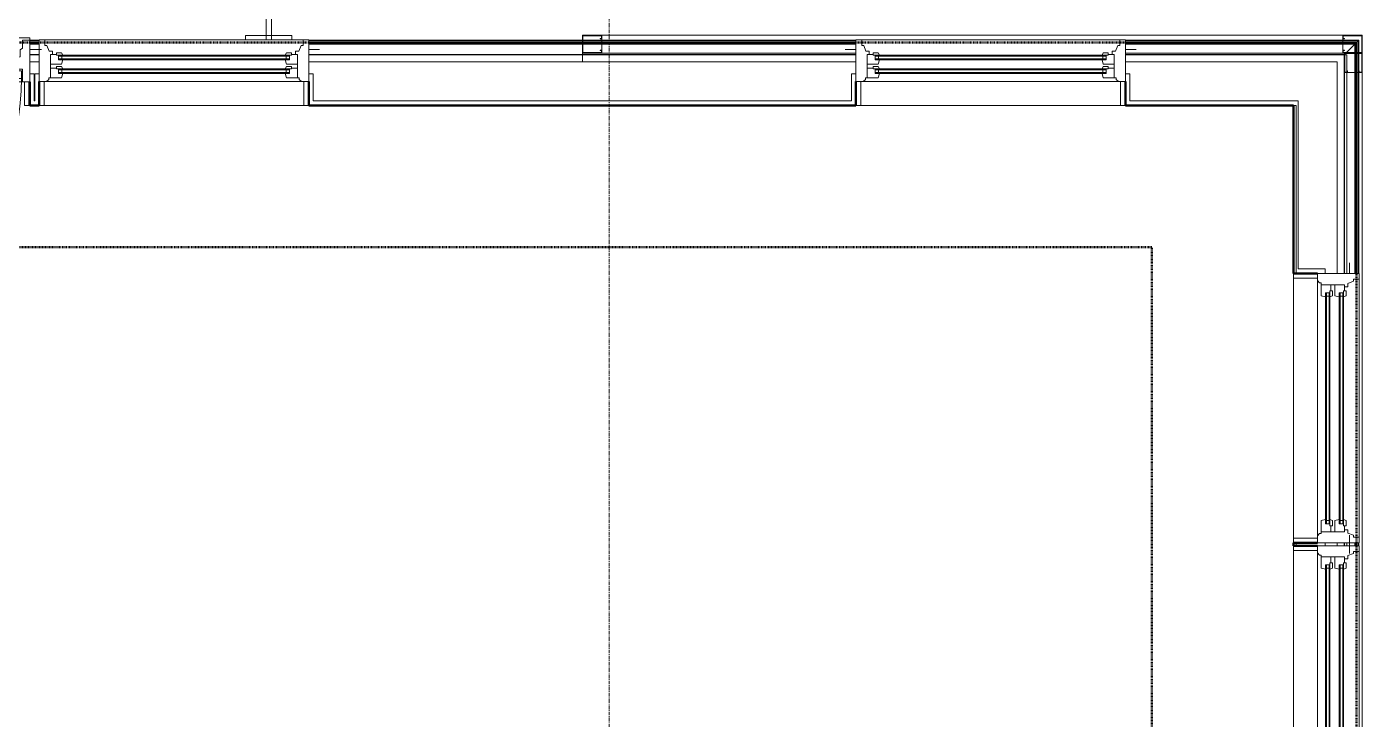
# Model space of a CAD drawing. Header units: inches. Extents: x -4235 to -464, y 9767 to 12359.
# Drawn here: x -2255.5 to -2067.1, y 12023.1 to 12120.8 of the extents above; entities that cross this region are included whole.
import ezdxf

# ---------------------------------------------------------------- set-up
doc = ezdxf.new("R2010")
doc.units = ezdxf.units.IN
doc.header["$MEASUREMENT"] = 0
doc.linetypes.add('Dash 1_16_', pattern=[0.125, 0.0625, -0.0625])
doc.linetypes.add('Grid Line 1_2_', pattern=[0.875, 0.5, -0.125, 0.125, -0.125])
for name, color, linetype, lineweight in [('A-DOOR-5', 31, 'Continuous', 9), ('A-DOOR-6', 31, 'Continuous', 20), ('A-DOOR-FRAM', 31, 'Continuous', 9), ('A-DOOR-FRAM-4', 31, 'Continuous', 20), ('A-DOOR-GLAZ', 31, 'Continuous', 9), ('A-GLAZ-1', 151, 'Continuous', 9), ('A-GLAZ-2', 151, 'Continuous', 20), ('A-GLAZ-CWMG', 51, 'Continuous', 9), ('A-WALL', 113, 'Continuous', 13), ('A-WALL-5', 113, 'Continuous', 9), ('A-WALL-6', 113, 'Continuous', 50), ('A-WALL-PATT-1', 9, 'Continuous', 9), ('C-PROP-LINE-1', 91, 'Dash 1_16_', 50), ('S-GRID-1', 1, 'Grid Line 1_2_', 9)]:
    doc.layers.add(name, color=color, linetype=linetype, lineweight=lineweight)

# ---------------------------------------------------------------- blocks, each defined once
blk = doc.blocks.new('Basic Wall _ EXT - FIBER CEMENT - LARGE - ___-2505162-BACKGROUND - RCP - 2ND FLOOR')
at = {"layer": 'A-WALL-5'}
for p, q in [((-2253.74, 12118.91), (-2255.06, 12118.91)), ((-2253.74, 12118.91), (-2255.06, 12118.91)), ((-2255.06, 12118.88), (-2253.74, 12118.88)), ((-2253.74, 12118.88), (-2255.06, 12118.88)), ((-2138.54, 12118.91), (-2215.71, 12118.91)), ((-2138.54, 12118.91), (-2215.71, 12118.91)), ((-2215.71, 12118.88), (-2138.54, 12118.88)), ((-2138.54, 12118.88), (-2215.71, 12118.88)), ((-2067.6, 12118.91), (-2100.51, 12118.91)), ((-2067.6, 12118.91), (-2100.51, 12118.91)), ((-2100.51, 12118.88), (-2067.63, 12118.88)), ((-2067.63, 12118.88), (-2100.51, 12118.88)), ((-2069.67, 12116.84), (-2067.92, 12118.59)), ((-2067.92, 12118.59), (-2069.64, 12116.87)), ((-2067.92, 12118.59), (-2067.63, 12118.88)), ((-2067.63, 12118.88), (-2067.92, 12118.59)), ((-2255.06, 12116.84), (-2253.74, 12116.84)), ((-2253.74, 12116.84), (-2255.06, 12116.84)), ((-2253.74, 12116.87), (-2255.03, 12116.87)), ((-2253.74, 12116.87), (-2255.03, 12116.87)), ((-2138.54, 12116.87), (-2215.71, 12116.87)), ((-2138.54, 12116.87), (-2215.71, 12116.87)), ((-2215.71, 12116.84), (-2138.54, 12116.84)), ((-2177.12, 12116.84), (-2215.71, 12116.84)), ((-2138.54, 12116.84), (-2177.12, 12116.84)), ((-2069.64, 12116.87), (-2100.51, 12116.87)), ((-2069.64, 12116.87), (-2100.51, 12116.87)), ((-2100.51, 12116.84), (-2069.67, 12116.84)), ((-2069.67, 12116.84), (-2100.51, 12116.84))]:
    blk.add_line(p, q, dxfattribs=at)
blk = doc.blocks.new('Basic Wall _ EXT - FIBER CEMENT - LARGE - ___-2505163-BACKGROUND - RCP - 2ND FLOOR')
at = {"layer": 'A-WALL-5'}
for p, q in [((-2067.92, 12118.59), (-2069.67, 12116.84)), ((-2069.64, 12116.87), (-2067.92, 12118.59)), ((-2067.92, 12118.59), (-2067.63, 12118.88)), ((-2067.63, 12118.88), (-2067.92, 12118.59)), ((-2067.63, 12118.88), (-2067.63, 12086)), ((-2067.63, 12086), (-2067.63, 12118.88)), ((-2067.6, 12086), (-2067.6, 12118.91)), ((-2067.6, 12086), (-2067.6, 12118.91)), ((-2069.67, 12116.84), (-2069.67, 12086)), ((-2069.67, 12086), (-2069.67, 12116.84)), ((-2069.64, 12086), (-2069.64, 12116.84)), ((-2069.64, 12086), (-2069.64, 12116.84)), ((-2069.67, 12047.98), (-2069.67, 12047.6)), ((-2069.67, 12047.6), (-2069.67, 12047.98)), ((-2069.64, 12047.61), (-2069.64, 12047.98)), ((-2069.64, 12047.61), (-2069.64, 12047.98)), ((-2067.63, 12047.98), (-2067.63, 12047.6)), ((-2067.63, 12047.6), (-2067.63, 12047.98)), ((-2067.6, 12047.6), (-2067.6, 12047.98)), ((-2067.6, 12047.6), (-2067.6, 12047.98))]:
    blk.add_line(p, q, dxfattribs=at)
blk = doc.blocks.new('Door-Inswing-Andersen-400_Series-Single - 3_ 0-1_8_ x custom height - 2ND FLOOR-2895725-BACKGROUND - RCP - 2ND FLOOR')
at = {"layer": 'A-DOOR-5'}
blk.add_line((16.87, 0.66), (16.87, 34.41), dxfattribs=at)
blk.add_arc((16.87, 0.66), 33.75, 90, 180, dxfattribs=at)
at = {"layer": 'A-DOOR-6'}
for p, q in [((-16.87, -0.41), (-16.87, 0.66)), ((-16.87, 0.66), (-12.44, 0.66)), ((-13.19, 0.66), (-13.19, -0.66)), ((-13.19, 0.66), (-13.19, 0.59)), ((-13.19, 0.59), (-12.67, 0.59)), ((-12.44, 0.09), (-13.19, 0.09)), ((-12.67, 0.59), (-12.47, 0.34)), ((-12.47, 0.34), (-12.44, 0.16)), ((12.44, 0.66), (-12.44, 0.66)), ((-12.44, 0.16), (-12.44, 0.09)), ((16.87, 0.66), (12.44, 0.66)), ((12.47, 0.34), (12.44, 0.16)), ((12.44, 0.16), (12.44, 0.09)), ((12.44, 0.09), (13.19, 0.09)), ((12.67, 0.59), (12.47, 0.34)), ((13.19, 0.59), (12.67, 0.59)), ((13.19, 0.66), (13.19, -0.66)), ((13.19, 0.66), (13.19, 0.59)), ((16.87, -0.41), (16.87, 0.66)), ((-16.26, -0.42), (-16.87, -0.41)), ((-16.26, -1.06), (-16.26, -0.42)), ((-16.26, -1.06), (-12.44, -1.06)), ((-13.19, -0.66), (-12.44, -0.66)), ((-12.44, -0.75), (-12.47, -1.06)), ((-12.44, -0.66), (-12.44, -0.75)), ((12.44, -1.06), (-12.44, -1.06)), ((12.44, -0.66), (12.44, -0.75)), ((13.19, -0.66), (12.44, -0.66)), ((12.44, -0.75), (12.47, -1.06)), ((16.26, -1.06), (12.44, -1.06)), ((16.26, -0.42), (16.87, -0.41)), ((16.26, -1.06), (16.26, -0.42))]:
    blk.add_line(p, q, dxfattribs=at)
at = {"layer": 'A-DOOR-FRAM'}
for p, q in [((-17.94, 4.44), (-17.31, 4.44)), ((-17.94, 1.12), (-17.94, 4.44)), ((-17.31, 4.44), (-17.31, 1.12)), ((17.31, 4.44), (17.94, 4.44)), ((17.31, 1.12), (17.31, 4.44)), ((17.94, 4.44), (17.94, 1.12)), ((-17.31, 1.12), (-17.94, 1.12)), ((17.94, 1.12), (17.31, 1.12))]:
    blk.add_line(p, q, dxfattribs=at)
at = {"layer": 'A-DOOR-FRAM-4'}
for p, q in [((-18.06, -4.75), (-18.06, 1.12)), ((-18.06, 1.12), (-17.03, 1.12)), ((-17.69, 1.12), (-18.06, 1.12)), ((-18.06, 1.12), (18.06, 1.12)), ((-18.06, -5.09), (-18.06, 1.12)), ((-17.03, 1.12), (-17.03, -0.66)), ((17.03, 1.12), (17.03, -0.66)), ((18.06, 1.12), (17.03, 1.12)), ((18.06, -4.75), (18.06, 1.12)), ((18.06, 1.12), (18.06, -5.09)), ((-17.03, -0.66), (-16.45, -0.66)), ((-16.45, -0.66), (-16.45, -1.09)), ((-16.45, -1.09), (-16, -1.09)), ((-16, -1.09), (-16, -2.23)), ((16.45, -1.09), (16, -1.09)), ((16, -1.09), (16, -2.23)), ((16.45, -0.66), (16.45, -1.09)), ((17.03, -0.66), (16.45, -0.66)), ((-19.69, -3.44), (-18.06, -3.44)), ((-16.69, -3.39), (-17.03, -3.63)), ((-17.03, -3.63), (-17.03, -4.75)), ((-16, -2.23), (-16.69, -2.39)), ((-16.69, -2.39), (-16.69, -3.39)), ((16, -2.23), (16.69, -2.39)), ((16.69, -2.39), (16.69, -3.39)), ((16.69, -3.39), (17.03, -3.63)), ((17.03, -3.63), (17.03, -4.75)), ((19.69, -3.44), (18.06, -3.44)), ((-18.06, -4.75), (-17.03, -4.75)), ((18.06, -5.09), (-18.06, -5.09)), ((18.06, -4.75), (17.03, -4.75))]:
    blk.add_line(p, q, dxfattribs=at)
at = {"layer": 'A-DOOR-GLAZ'}
for p, q in [((12.44, 0.09), (-12.44, 0.09)), ((-13.19, -0.06), (-12.44, -0.06)), ((-12.44, -0.5), (-13.19, -0.5)), ((-12.98, -0.5), (-12.98, -0.06)), ((12.44, -0.06), (-12.44, -0.06)), ((12.44, -0.5), (-12.44, -0.5)), ((12.44, -0.66), (-12.44, -0.66)), ((13.19, -0.06), (12.44, -0.06)), ((12.44, -0.5), (13.19, -0.5)), ((12.98, -0.5), (12.98, -0.06))]:
    blk.add_line(p, q, dxfattribs=at)
blk = doc.blocks.new('Rectangular Mullion - Profile_Polycarbonate_Lower-1873244-BACKGROUND - RCP - 2ND FLOOR')
at = {"layer": 'A-GLAZ-CWMG'}
for p, q in [((-2069.31, 12114.34), (-2069.61, 12114.34)), ((-2069.61, 12114.34), (-2069.61, 12086)), ((-2067.92, 12114.34), (-2069.3, 12114.34)), ((-2067.63, 12114.34), (-2067.92, 12114.34)), ((-2067.11, 12114.34), (-2067.6, 12114.34)), ((-2067.11, 12012.14), (-2067.11, 12114.34)), ((-2069.61, 12047.98), (-2069.61, 12047.62)), ((-2067.55, 12012.14), (-2067.11, 12012.14))]:
    blk.add_line(p, q, dxfattribs=at)
blk = doc.blocks.new('Rectangular Mullion - Profile_Polycarbonate_Upper and left-2704980-BACKGROUND - RCP - 2ND FLOOR')
at = {"layer": 'A-GLAZ-CWMG'}
for p, q in [((0, 1.29), (-2.75, 1.29)), ((-2.75, 1.29), (-2.75, 0.8)), ((-2.75, 0.79), (-2.5, 0.79)), ((-2.69, 0.85), (-2.69, 1.22)), ((-2.69, 1.22), (-0.06, 1.22)), ((-2.5, 0.85), (-2.69, 0.85)), ((-2.5, 0.8), (-2.5, 0.85)), ((-0.06, 1.22), (-0.06, 0.8)), ((-0.06, 0.77), (-0.06, 0.47)), ((-0.06, 0.47), (-0.06, 0.26)), ((-0.06, 0.22), (-0.06, -1.15)), ((0, 0.8), (0, 1.29)), ((0, 0.47), (0, 0.77)), ((0, 0.27), (0, 0.47)), ((0, -1.21), (0, 0.22)), ((-2.5, -0.79), (-2.75, -0.79)), ((-2.75, -0.79), (-2.75, -0.9)), ((-2.75, -0.91), (-2.75, -1.21)), ((-2.75, -1.21), (-1.51, -1.21)), ((-2.69, -0.9), (-2.69, -0.85)), ((-2.69, -0.85), (-2.5, -0.85)), ((-2.69, -1.15), (-2.69, -0.92)), ((-0.25, -1.15), (-2.69, -1.15)), ((-2.5, -0.85), (-2.5, -0.79)), ((-1.49, -1.21), (-0.25, -1.21)), ((-0.06, -1.15), (-0.25, -1.15)), ((-0.25, -1.21), (0, -1.21))]:
    blk.add_line(p, q, dxfattribs=at)
blk = doc.blocks.new('Rectangular Mullion - Profile_Polycarbonate_Lower-1873239-BACKGROUND - RCP - 2ND FLOOR')
at = {"layer": 'A-GLAZ-CWMG'}
for p, q in [((-2174.37, 12119.59), (-2174.37, 12118.91)), ((-2174.37, 12119.59), (-2069.86, 12119.59)), ((-2069.86, 12118.91), (-2069.86, 12119.59)), ((-2174.37, 12118.88), (-2174.37, 12118.59)), ((-2174.37, 12118.59), (-2174.37, 12117.09)), ((-2138.54, 12117.09), (-2174.37, 12117.09)), ((-2069.86, 12117.09), (-2100.51, 12117.09)), ((-2069.86, 12118.59), (-2069.86, 12118.88)), ((-2069.86, 12118.35), (-2069.86, 12118.59)), ((-2069.86, 12117.09), (-2069.86, 12118.34))]:
    blk.add_line(p, q, dxfattribs=at)
blk = doc.blocks.new('Rectangular Mullion - Profile_Polycarbonate_Upper and left-2704914-BACKGROUND - RCP - 2ND FLOOR')
at = {"layer": 'A-GLAZ-CWMG'}
for p, q in [((-1.06, 1.21), (-2.75, 1.21)), ((-2.75, 1.21), (-2.75, 0.79)), ((-2.75, 0.79), (-2.5, 0.79)), ((-2.69, 0.85), (-2.69, 1.15)), ((-2.69, 1.15), (-0.81, 1.15)), ((-2.5, 0.85), (-2.69, 0.85)), ((-2.5, 0.79), (-2.5, 0.85)), ((-0.81, 1.21), (-1.02, 1.21)), ((-0.52, 1.21), (-0.81, 1.21)), ((-0.81, 1.15), (-0.52, 1.15)), ((0, 1.21), (-0.49, 1.21)), ((-0.49, 1.15), (-0.06, 1.15)), ((-0.06, 1.15), (-0.06, -1.22)), ((0, -1.29), (0, 1.21)), ((-2.5, -0.79), (-2.75, -0.79)), ((-2.75, -0.79), (-2.75, -1.29)), ((-2.75, -1.29), (0, -1.29)), ((-2.69, -1.22), (-2.69, -0.85)), ((-2.69, -0.85), (-2.5, -0.85)), ((-0.06, -1.22), (-2.69, -1.22)), ((-2.5, -0.85), (-2.5, -0.79))]:
    blk.add_line(p, q, dxfattribs=at)
blk = doc.blocks.new('Rectangular Mullion - Profile_Polycarbonate_right-2704915-BACKGROUND - RCP - 2ND FLOOR')
at = {"layer": 'A-GLAZ-CWMG'}
for p, q in [((-2.75, 0.79), (-2.75, 1.21)), ((-2.75, 1.21), (0, 1.21)), ((-2.5, 0.79), (-2.75, 0.79)), ((-0.06, 1.15), (-2.69, 1.15)), ((-2.69, 1.15), (-2.69, 0.85)), ((-2.69, 0.85), (-2.5, 0.85)), ((-2.5, 0.85), (-2.5, 0.79)), ((-0.06, -0.29), (-0.06, 1.15)), ((0, 1.21), (0, -0.29)), ((-2.75, -1.29), (-2.75, -0.79)), ((-2.75, -0.79), (-2.5, -0.79)), ((0, -1.29), (-2.75, -1.29)), ((-2.5, -0.85), (-2.69, -0.85)), ((-2.69, -0.85), (-2.69, -1.22)), ((-2.69, -1.22), (-0.06, -1.22)), ((-2.5, -0.79), (-2.5, -0.85)), ((-0.06, -0.58), (-0.06, -0.29)), ((-0.06, -1.22), (-0.06, -0.61)), ((0, -0.29), (0, -0.58)), ((0, -0.61), (0, -1.29))]:
    blk.add_line(p, q, dxfattribs=at)
blk = doc.blocks.new('Window-Double_Hung-Andersen-400_Series-Tilt_Wash - DOUBLE HUNG - REVERSE COTTAGE - 2ND FLOOR-2888385-BACKGROUND - RCP - 2ND FLOOR')
at = {"layer": 'A-GLAZ-1'}
for p, q in [((-16.29, 2.5), (-15.7, 2.5)), ((-16.29, 2.12), (-15.7, 2.12)), ((-15.82, 2.5), (-15.82, 2.12)), ((-15.7, 2.62), (15.7, 2.62)), ((-15.7, 2.5), (15.7, 2.5)), ((-15.7, 2.12), (15.7, 2.12)), ((-15.7, 2), (15.7, 2)), ((16.29, 2.5), (15.7, 2.5)), ((16.29, 2.12), (15.7, 2.12)), ((15.82, 2.5), (15.82, 2.12)), ((-16.29, 0.56), (-15.7, 0.56)), ((-16.29, 0.19), (-15.7, 0.19)), ((-15.82, 0.56), (-15.82, 0.19)), ((-15.7, 0.69), (15.7, 0.69)), ((-15.7, 0.56), (15.7, 0.56)), ((-15.7, 0.19), (15.7, 0.19)), ((-15.7, 0.06), (15.7, 0.06)), ((16.29, 0.56), (15.7, 0.56)), ((16.29, 0.19), (15.7, 0.19)), ((15.82, 0.56), (15.82, 0.19)), ((18.95, -1.06), (-18.95, -1.06)), ((-18.95, -1.06), (-18.95, -4.44)), ((-18.32, -1.06), (-18.32, -4.44)), ((18.32, -1.06), (18.32, -4.44)), ((18.95, -4.44), (18.95, -1.06)), ((-19.01, -2.44), (-19.01, -3.94)), ((-19.01, -2.44), (-18.95, -2.44)), ((18.95, -2.44), (19.01, -2.44)), ((19.01, -3.94), (19.01, -2.44)), ((-19.01, -3.94), (-18.95, -3.94)), ((-18.95, -4.44), (18.95, -4.44)), ((18.95, -3.94), (19.01, -3.94))]:
    blk.add_line(p, q, dxfattribs=at)
at = {"layer": 'A-GLAZ-2'}
for p, q in [((19.01, 4.81), (-19.01, 4.81)), ((-19.01, 4.81), (-19.01, -1.06)), ((-18.2, 4.81), (-18.2, 4)), ((-18.2, 4), (-17.92, 4)), ((-17.92, 4), (-17.61, 3.19)), ((17.92, 4), (17.61, 3.19)), ((18.2, 4), (17.92, 4)), ((18.2, 4.81), (18.2, 4)), ((19.01, -1.06), (19.01, 4.81)), ((-19.01, 3.44), (-20.51, 3.44)), ((-17.61, 3.19), (-17.14, 3.19)), ((-17.42, 2.75), (-16.57, 2.75)), ((-17.42, 2.75), (-17.42, -0.56)), ((-17.14, 3.19), (-17.14, 2.75)), ((-15.86, 2.97), (-16.57, 2.97)), ((-16.57, 2.62), (-16.57, 2.97)), ((-15.7, 2.62), (-16.57, 2.62)), ((-16.29, 2.62), (-16.29, 2)), ((-15.7, 2), (-16.29, 2)), ((-15.86, 2.97), (-15.7, 2.62)), ((-15.86, 1.37), (-15.7, 2)), ((15.86, 2.97), (15.7, 2.62)), ((15.7, 2.62), (16.57, 2.62)), ((15.7, 2), (16.29, 2)), ((15.86, 1.37), (15.7, 2)), ((15.86, 2.97), (16.57, 2.97)), ((16.29, 2.62), (16.29, 2)), ((16.57, 2.62), (16.57, 2.97)), ((17.42, 2.75), (16.57, 2.75)), ((17.14, 3.19), (17.14, 2.75)), ((17.61, 3.19), (17.14, 3.19)), ((17.42, 2.75), (17.42, -0.56)), ((19.01, 3.44), (20.51, 3.44)), ((-17.42, 1.37), (-15.86, 1.37)), ((-17.42, 0.81), (-16.57, 0.81)), ((-15.86, 1.03), (-16.57, 1.03)), ((-16.57, 0.69), (-16.57, 1.03)), ((-15.7, 0.69), (-16.57, 0.69)), ((-16.29, 0.69), (-16.29, 0.06)), ((-15.7, 0.06), (-16.29, 0.06)), ((-15.86, 1.03), (-15.7, 0.69)), ((-15.86, -0.56), (-15.7, 0.06)), ((15.86, 1.03), (15.7, 0.69)), ((15.7, 0.69), (16.57, 0.69)), ((15.7, 0.06), (16.29, 0.06)), ((15.86, -0.56), (15.7, 0.06)), ((17.42, 1.37), (15.86, 1.37)), ((15.86, 1.03), (16.57, 1.03)), ((16.29, 0.69), (16.29, 0.06)), ((16.57, 0.69), (16.57, 1.03)), ((17.42, 0.81), (16.57, 0.81)), ((-19.01, -1.06), (19.01, -1.06)), ((-17.67, -0.78), (-18, -1.06)), ((-17.67, -0.78), (-17.67, -0.56)), ((-17.67, -0.56), (-15.86, -0.56)), ((17.67, -0.56), (15.86, -0.56)), ((17.67, -0.78), (17.67, -0.56)), ((17.67, -0.78), (18, -1.06))]:
    blk.add_line(p, q, dxfattribs=at)
blk = doc.blocks.new('Window-Double_Hung-Andersen-400_Series-Tilt_Wash - DOUBLE HUNG - REVERSE COTTAGE - 2ND FLOOR-V138-BACKGROUND - RCP - 2ND FLOOR')
at = {"layer": 'A-GLAZ-1'}
for p, q in [((-16.29, 2.5), (-15.7, 2.5)), ((-16.29, 2.12), (-15.7, 2.12)), ((-15.82, 2.5), (-15.82, 2.12)), ((-15.7, 2.62), (15.7, 2.62)), ((-15.7, 2.5), (15.7, 2.5)), ((-15.7, 2.12), (15.7, 2.12)), ((-15.7, 2), (15.7, 2)), ((16.29, 2.5), (15.7, 2.5)), ((16.29, 2.12), (15.7, 2.12)), ((15.82, 2.5), (15.82, 2.12)), ((-16.29, 0.56), (-15.7, 0.56)), ((-16.29, 0.19), (-15.7, 0.19)), ((-15.82, 0.56), (-15.82, 0.19)), ((-15.7, 0.69), (15.7, 0.69)), ((-15.7, 0.56), (15.7, 0.56)), ((-15.7, 0.19), (15.7, 0.19)), ((-15.7, 0.06), (15.7, 0.06)), ((16.29, 0.56), (15.7, 0.56)), ((16.29, 0.19), (15.7, 0.19)), ((15.82, 0.56), (15.82, 0.19)), ((18.95, -1.06), (-18.95, -1.06)), ((-18.95, -1.06), (-18.95, -4.44)), ((-18.32, -1.06), (-18.32, -4.44)), ((18.32, -1.06), (18.32, -4.44)), ((18.95, -4.44), (18.95, -1.06)), ((-19.01, -2.44), (-19.01, -3.94)), ((-19.01, -2.44), (-18.95, -2.44)), ((18.95, -2.44), (19.01, -2.44)), ((19.01, -3.94), (19.01, -2.44)), ((-19.01, -3.94), (-18.95, -3.94)), ((-18.95, -4.44), (18.95, -4.44)), ((18.95, -3.94), (19.01, -3.94))]:
    blk.add_line(p, q, dxfattribs=at)
at = {"layer": 'A-GLAZ-2'}
for p, q in [((19.01, 4.81), (-19.01, 4.81)), ((-19.01, 4.81), (-19.01, -1.06)), ((-18.2, 4.81), (-18.2, 4)), ((-18.2, 4), (-17.92, 4)), ((-17.92, 4), (-17.61, 3.19)), ((17.92, 4), (17.61, 3.19)), ((18.2, 4), (17.92, 4)), ((18.2, 4.81), (18.2, 4)), ((19.01, -1.06), (19.01, 4.81)), ((-19.01, 3.44), (-20.34, 3.44)), ((-17.61, 3.19), (-17.14, 3.19)), ((-17.42, 2.75), (-16.57, 2.75)), ((-17.42, 2.75), (-17.42, -0.56)), ((-17.14, 3.19), (-17.14, 2.75)), ((-15.86, 2.97), (-16.57, 2.97)), ((-16.57, 2.62), (-16.57, 2.97)), ((-15.7, 2.62), (-16.57, 2.62)), ((-16.29, 2.62), (-16.29, 2)), ((-15.7, 2), (-16.29, 2)), ((-15.86, 2.97), (-15.7, 2.62)), ((-15.86, 1.37), (-15.7, 2)), ((15.86, 2.97), (15.7, 2.62)), ((15.7, 2.62), (16.57, 2.62)), ((15.7, 2), (16.29, 2)), ((15.86, 1.37), (15.7, 2)), ((15.86, 2.97), (16.57, 2.97)), ((16.29, 2.62), (16.29, 2)), ((16.57, 2.62), (16.57, 2.97)), ((17.42, 2.75), (16.57, 2.75)), ((17.14, 3.19), (17.14, 2.75)), ((17.61, 3.19), (17.14, 3.19)), ((17.42, 2.75), (17.42, -0.56)), ((19.01, 3.44), (20.51, 3.44)), ((-17.42, 1.37), (-15.86, 1.37)), ((-17.42, 0.81), (-16.57, 0.81)), ((-15.86, 1.03), (-16.57, 1.03)), ((-16.57, 0.69), (-16.57, 1.03)), ((-15.7, 0.69), (-16.57, 0.69)), ((-16.29, 0.69), (-16.29, 0.06)), ((-15.7, 0.06), (-16.29, 0.06)), ((-15.86, 1.03), (-15.7, 0.69)), ((-15.86, -0.56), (-15.7, 0.06)), ((15.86, 1.03), (15.7, 0.69)), ((15.7, 0.69), (16.57, 0.69)), ((15.7, 0.06), (16.29, 0.06)), ((15.86, -0.56), (15.7, 0.06)), ((17.42, 1.37), (15.86, 1.37)), ((15.86, 1.03), (16.57, 1.03)), ((16.29, 0.69), (16.29, 0.06)), ((16.57, 0.69), (16.57, 1.03)), ((17.42, 0.81), (16.57, 0.81)), ((-19.01, -1.06), (19.01, -1.06)), ((-17.67, -0.78), (-18, -1.06)), ((-17.67, -0.78), (-17.67, -0.56)), ((-17.67, -0.56), (-15.86, -0.56)), ((17.67, -0.56), (15.86, -0.56)), ((17.67, -0.78), (17.67, -0.56)), ((17.67, -0.78), (18, -1.06))]:
    blk.add_line(p, q, dxfattribs=at)
blk = doc.blocks.new('Walls 23 - Walls 1-2567155-BACKGROUND - RCP - 2ND FLOOR')
at = {"layer": 'A-WALL-5'}
for p, q in [((-2221.74, 12119.58), (-2221.74, 12163.69)), ((-2220.99, 12163.69), (-2220.99, 12119.58)), ((-2224.62, 12118.96), (-2224.62, 12119.58)), ((-2218.12, 12119.58), (-2224.62, 12119.58)), ((-2224.62, 12119.58), (-2221.75, 12119.58)), ((-2221.74, 12118.96), (-2221.74, 12119.58)), ((-2221.7, 12119.58), (-2221.64, 12119.58)), ((-2221.64, 12119.58), (-2221.56, 12119.58)), ((-2221.56, 12119.58), (-2221.47, 12119.58)), ((-2221.47, 12119.58), (-2221.37, 12119.58)), ((-2221.37, 12119.58), (-2221.27, 12119.58)), ((-2221.27, 12119.58), (-2221.18, 12119.58)), ((-2221.18, 12119.58), (-2221.1, 12119.58)), ((-2221.1, 12119.58), (-2221.04, 12119.58)), ((-2220.99, 12119.58), (-2220.99, 12118.96)), ((-2220.99, 12119.58), (-2218.12, 12119.58)), ((-2218.12, 12119.58), (-2218.12, 12118.96))]:
    blk.add_line(p, q, dxfattribs=at)
at = {"layer": 'A-WALL-6', "flags": 128}
for points in [[(-2221.74, 12163.69), (-2221.73, 12163.79), (-2221.7, 12163.89), (-2221.65, 12163.98), (-2221.58, 12164.05), (-2221.5, 12164.1), (-2221.41, 12164.12), (-2221.32, 12164.12), (-2221.24, 12164.1), (-2221.16, 12164.05), (-2221.09, 12163.98), (-2221.04, 12163.89), (-2221.01, 12163.79), (-2220.99, 12163.69)], [(-2220.99, 12163.69), (-2221.01, 12163.59), (-2221.04, 12163.49), (-2221.09, 12163.4), (-2221.16, 12163.34), (-2221.24, 12163.29), (-2221.32, 12163.26), (-2221.41, 12163.26), (-2221.5, 12163.29), (-2221.58, 12163.34), (-2221.65, 12163.4), (-2221.7, 12163.49), (-2221.73, 12163.59), (-2221.74, 12163.69)]]:
    blk.add_lwpolyline(points, dxfattribs=at)
blk = doc.blocks.new('Family - ___-2835860-BACKGROUND - RCP - 2ND FLOOR')
at = {"layer": 'C-PROP-LINE-1'}
for p, q in [((-2067.92, 12118.59), (-2523.72, 12118.59)), ((-2067.92, 11247.39), (-2067.92, 12118.59))]:
    blk.add_line(p, q, dxfattribs=at)
blk = doc.blocks.new('Family - ___-2835903-BACKGROUND - RCP - 2ND FLOOR')
at = {"layer": 'C-PROP-LINE-1'}
for p, q in [((-2096.82, 12089.69), (-3831.82, 12089.69)), ((-2096.82, 11276.29), (-2096.82, 12089.69))]:
    blk.add_line(p, q, dxfattribs=at)
blk = doc.blocks.new('Family - ___-2835932-BACKGROUND - RCP - 2ND FLOOR')
at = {"layer": 'C-PROP-LINE-1'}
for p, q in [((-2067.92, 12118.59), (-3860.72, 12118.59)), ((-2067.92, 11247.39), (-2067.92, 12118.59))]:
    blk.add_line(p, q, dxfattribs=at)

msp = doc.modelspace()

# ---------------------------------------------------------------- hatches: boundary and pattern name
at = {"layer": 'A-WALL-PATT-1'}
h = msp.add_hatch(dxfattribs=at)
h.set_pattern_fill('FP_5', color=256, style=0, pattern_type=2)
h.set_pattern_definition([(270, (-2075.79, 12112.41), (-120.38, 38.4), [0.392, -38.007]), (270, (-2076.18, 12112.41), (-120.38, 38.4), [0.392, -38.007]), (270, (-2092.15, 12112.41), (-120.38, 38.4), [0.392, -38.007]), (270, (-2092.54, 12112.41), (-120.38, 38.4), [0.392, -38.007]), (270, (-2108.5, 12112.41), (-120.38, 38.4), [0.392, -38.007]), (270, (-2108.9, 12112.41), (-120.38, 38.4), [0.392, -38.007]), (270, (-2124.86, 12112.41), (-120.38, 38.4), [0.392, -38.007]), (270, (-2125.25, 12112.41), (-120.38, 38.4), [0.392, -38.007]), (270, (-2141.22, 12112.41), (-120.38, 38.4), [0.392, -38.007]), (270, (-2141.61, 12112.41), (-120.38, 38.4), [0.392, -38.007]), (270, (-2157.58, 12112.41), (-120.38, 38.4), [0.392, -38.007]), (270, (-2157.97, 12112.41), (-120.38, 38.4), [0.392, -38.007]), (270, (-2173.93, 12112.41), (-120.38, 38.4), [0.392, -38.007]), (270, (-2174.32, 12112.41), (-120.38, 38.4), [0.392, -38.007]), (270, (-2190.29, 12112.41), (-120.38, 38.4), [0.392, -38.007]), (270, (-2190.68, 12112.41), (-120.38, 38.4), [0.392, -38.007]), (270, (-2075.79, 12094.96), (-120.38, 38.4), [0.392, -38.007]), (270, (-2076.18, 12094.96), (-120.38, 38.4), [0.392, -38.007]), (270, (-2092.15, 12094.96), (-120.38, 38.4), [0.392, -38.007]), (270, (-2092.54, 12094.96), (-120.38, 38.4), [0.392, -38.007]), (270, (-2108.5, 12094.96), (-120.38, 38.4), [0.392, -38.007]), (270, (-2108.9, 12094.96), (-120.38, 38.4), [0.392, -38.007]), (270, (-2124.86, 12094.96), (-120.38, 38.4), [0.392, -38.007]), (270, (-2125.25, 12094.96), (-120.38, 38.4), [0.392, -38.007]), (270, (-2141.22, 12094.96), (-120.38, 38.4), [0.392, -38.007]), (270, (-2141.61, 12094.96), (-120.38, 38.4), [0.392, -38.007]), (270, (-2157.58, 12094.96), (-120.38, 38.4), [0.392, -38.007]), (270, (-2157.97, 12094.96), (-120.38, 38.4), [0.392, -38.007]), (270, (-2173.93, 12094.96), (-120.38, 38.4), [0.392, -38.007]), (270, (-2174.32, 12094.96), (-120.38, 38.4), [0.392, -38.007]), (270, (-2190.29, 12094.96), (-120.38, 38.4), [0.392, -38.007]), (270, (-2190.68, 12094.96), (-120.38, 38.4), [0.392, -38.007]), (270, (-2075.79, 12077.51), (-120.38, 38.4), [0.392, -38.007]), (270, (-2076.18, 12077.51), (-120.38, 38.4), [0.392, -38.007]), (270, (-2092.15, 12077.51), (-120.38, 38.4), [0.392, -38.007]), (270, (-2092.54, 12077.51), (-120.38, 38.4), [0.392, -38.007]), (270, (-2108.5, 12077.51), (-120.38, 38.4), [0.392, -38.007]), (270, (-2108.9, 12077.51), (-120.38, 38.4), [0.392, -38.007]), (270, (-2124.86, 12077.51), (-120.38, 38.4), [0.392, -38.007]), (270, (-2125.25, 12077.51), (-120.38, 38.4), [0.392, -38.007]), (270, (-2141.22, 12077.51), (-120.38, 38.4), [0.392, -38.007]), (270, (-2141.61, 12077.51), (-120.38, 38.4), [0.392, -38.007]), (270, (-2157.58, 12077.51), (-120.38, 38.4), [0.392, -38.007]), (270, (-2157.97, 12077.51), (-120.38, 38.4), [0.392, -38.007]), (270, (-2173.93, 12077.51), (-120.38, 38.4), [0.392, -38.007]), (270, (-2174.32, 12077.51), (-120.38, 38.4), [0.392, -38.007]), (270, (-2190.29, 12077.51), (-120.38, 38.4), [0.392, -38.007]), (270, (-2190.68, 12077.51), (-120.38, 38.4), [0.392, -38.007]), (180, (-2073.236, 12114.152), (5e-15, 38.4), [120, -0.375]), (180, (-2073.236, 12113.777), (5e-15, 38.4), [120, -0.375]), (180, (-2075.79, 12112.41), (5e-15, 38.4), [0.392, -119.982]), (180, (-2092.147, 12112.41), (5e-15, 38.4), [0.392, -119.982]), (180, (-2108.504, 12112.41), (5e-15, 38.4), [0.392, -119.982]), (180, (-2124.86, 12112.41), (5e-15, 38.4), [0.392, -119.982]), (180, (-2141.22, 12112.41), (5e-15, 38.4), [0.392, -119.982]), (180, (-2157.576, 12112.41), (5e-15, 38.4), [0.392, -119.982]), (180, (-2173.933, 12112.41), (5e-15, 38.4), [0.392, -119.982]), (180, (-2190.29, 12112.41), (5e-15, 38.4), [0.392, -119.982]), (180, (-2075.79, 12112.018), (5e-15, 38.4), [0.392, -119.982]), (180, (-2092.147, 12112.018), (5e-15, 38.4), [0.392, -119.982]), (180, (-2108.504, 12112.018), (5e-15, 38.4), [0.392, -119.982]), (180, (-2124.86, 12112.018), (5e-15, 38.4), [0.392, -119.982]), (180, (-2141.22, 12112.018), (5e-15, 38.4), [0.392, -119.982]), (180, (-2157.576, 12112.018), (5e-15, 38.4), [0.392, -119.982]), (180, (-2173.933, 12112.018), (5e-15, 38.4), [0.392, -119.982]), (180, (-2190.29, 12112.018), (5e-15, 38.4), [0.392, -119.982]), (180, (-2075.79, 12094.96), (5e-15, 38.4), [0.392, -119.982]), (180, (-2092.147, 12094.96), (5e-15, 38.4), [0.392, -119.982]), (180, (-2108.504, 12094.96), (5e-15, 38.4), [0.392, -119.982]), (180, (-2124.86, 12094.96), (5e-15, 38.4), [0.392, -119.982]), (180, (-2141.22, 12094.96), (5e-15, 38.4), [0.392, -119.982]), (180, (-2157.576, 12094.96), (5e-15, 38.4), [0.392, -119.982]), (180, (-2173.933, 12094.96), (5e-15, 38.4), [0.392, -119.982]), (180, (-2190.29, 12094.96), (5e-15, 38.4), [0.392, -119.982]), (180, (-2075.79, 12094.568), (5e-15, 38.4), [0.392, -119.982]), (180, (-2092.147, 12094.568), (5e-15, 38.4), [0.392, -119.982]), (180, (-2108.504, 12094.568), (5e-15, 38.4), [0.392, -119.982]), (180, (-2124.86, 12094.568), (5e-15, 38.4), [0.392, -119.982]), (180, (-2141.22, 12094.568), (5e-15, 38.4), [0.392, -119.982]), (180, (-2157.576, 12094.568), (5e-15, 38.4), [0.392, -119.982]), (180, (-2173.933, 12094.568), (5e-15, 38.4), [0.392, -119.982]), (180, (-2190.29, 12094.568), (5e-15, 38.4), [0.392, -119.982]), (180, (-2075.79, 12077.51), (5e-15, 38.4), [0.392, -119.982]), (180, (-2092.147, 12077.51), (5e-15, 38.4), [0.392, -119.982]), (180, (-2108.504, 12077.51), (5e-15, 38.4), [0.392, -119.982]), (180, (-2124.86, 12077.51), (5e-15, 38.4), [0.392, -119.982]), (180, (-2141.22, 12077.51), (5e-15, 38.4), [0.392, -119.982]), (180, (-2157.576, 12077.51), (5e-15, 38.4), [0.392, -119.982]), (180, (-2173.933, 12077.51), (5e-15, 38.4), [0.392, -119.982]), (180, (-2190.29, 12077.51), (5e-15, 38.4), [0.392, -119.982]), (180, (-2075.79, 12077.118), (5e-15, 38.4), [0.392, -119.982]), (180, (-2092.147, 12077.118), (5e-15, 38.4), [0.392, -119.982]), (180, (-2108.504, 12077.118), (5e-15, 38.4), [0.392, -119.982]), (180, (-2124.86, 12077.118), (5e-15, 38.4), [0.392, -119.982]), (180, (-2141.22, 12077.118), (5e-15, 38.4), [0.392, -119.982]), (180, (-2157.576, 12077.118), (5e-15, 38.4), [0.392, -119.982]), (180, (-2173.933, 12077.118), (5e-15, 38.4), [0.392, -119.982]), (180, (-2190.29, 12077.118), (5e-15, 38.4), [0.392, -119.982]), (90, (-2072.86, 12075.75), (-120.38, 38.4), [38.025, -0.375]), (90, (-2073.24, 12075.75), (-120.38, 38.4), [38.025, -0.375])])
h.paths.add_polyline_path([(-2069.67, 12086), (-2069.64, 12086), (-2069.67, 12094.83)], flags=0)

# ---------------------------------------------------------------- linework, layer by layer
at = {"layer": 'A-WALL'}
for p, q in [((-2255.06, 12118.34), (-2253.74, 12118.34)), ((-2215.71, 12118.34), (-2138.54, 12118.34)), ((-2100.51, 12118.34), (-2068.17, 12118.34)), ((-2068.17, 12118.34), (-2068.17, 12086)), ((-2255.06, 12116.84), (-2253.74, 12116.84)), ((-2255.06, 12115.84), (-2253.74, 12115.84)), ((-2215.71, 12116.84), (-2138.54, 12116.84)), ((-2215.71, 12115.84), (-2138.54, 12115.84)), ((-2100.51, 12116.84), (-2069.67, 12116.84)), ((-2100.51, 12115.84), (-2070.67, 12115.84)), ((-2070.67, 12115.84), (-2070.67, 12086)), ((-2069.67, 12116.84), (-2069.67, 12086)), ((-2255.06, 12114.15), (-2254.44, 12114.15)), ((-2254.44, 12110.34), (-2254.44, 12114.15)), ((-2254.36, 12114.15), (-2253.74, 12114.15)), ((-2254.36, 12114.15), (-2254.36, 12110.34)), ((-2215.71, 12114.15), (-2215.09, 12114.15)), ((-2215.09, 12110.34), (-2215.09, 12114.15)), ((-2139.16, 12114.15), (-2138.54, 12114.15)), ((-2139.16, 12114.15), (-2139.16, 12110.34)), ((-2100.51, 12114.15), (-2099.89, 12114.15)), ((-2099.89, 12110.34), (-2099.89, 12114.15)), ((-2254.36, 12110.34), (-2254.44, 12110.34)), ((-2139.16, 12110.34), (-2215.09, 12110.34)), ((-2076.17, 12110.34), (-2099.89, 12110.34)), ((-2076.17, 12086.63), (-2076.17, 12110.34)), ((-2072.36, 12086.63), (-2076.17, 12086.63)), ((-2072.36, 12086.63), (-2072.36, 12086)), ((-2072.36, 12047.98), (-2072.36, 12047.6)), ((-2070.67, 12047.98), (-2070.67, 12047.6)), ((-2069.67, 12047.98), (-2069.67, 12047.6)), ((-2068.17, 12047.98), (-2068.17, 12047.6))]:
    msp.add_line(p, q, dxfattribs=at)
at = {"layer": 'A-WALL-5'}
for p, q in [((-2177.12, 12118.59), (-2177.12, 12115.84)), ((-2069.67, 12116.84), (-2069.3, 12116.84)), ((-2069.64, 12086), (-2069.64, 12116.84)), ((-2069.3, 12086), (-2069.3, 12116.84)), ((-2253.67, 12109.71), (-2255.19, 12109.71)), ((-2138.47, 12109.71), (-2215.77, 12109.71)), ((-2100.51, 12109.71), (-2126.81, 12109.71)), ((-2076.42, 12109.71), (-2076.8, 12109.71)), ((-2076.42, 12109.71), (-2076.42, 12085.94)), ((-2076.8, 12085.94), (-2076.8, 12086)), ((-2076.8, 12048.04), (-2076.8, 12047.98)), ((-2076.8, 12047.98), (-2076.8, 12047.98)), ((-2076.8, 12047.6), (-2076.8, 12047.54)), ((-2076.42, 12048.04), (-2076.42, 12047.63)), ((-2076.42, 12047.6), (-2076.42, 12047.54)), ((-2069.64, 12047.61), (-2069.64, 12047.98)), ((-2069.3, 12047.6), (-2069.3, 12047.98))]:
    msp.add_line(p, q, dxfattribs=at)
at = {"layer": 'A-WALL-6'}
for p, q in [((-2255.06, 12118.59), (-2253.74, 12118.59)), ((-2215.71, 12118.59), (-2138.54, 12118.59)), ((-2100.51, 12118.59), (-2067.92, 12118.59)), ((-2067.92, 12118.59), (-2067.92, 12086)), ((-2255.06, 12109.71), (-2255.06, 12113.03)), ((-2253.74, 12113.09), (-2253.74, 12109.71)), ((-2215.71, 12109.71), (-2215.71, 12113.09)), ((-2138.54, 12113.09), (-2138.54, 12109.71)), ((-2100.51, 12109.71), (-2100.51, 12113.09)), ((-2253.74, 12109.71), (-2255.06, 12109.71)), ((-2138.54, 12109.71), (-2215.71, 12109.71)), ((-2076.8, 12109.71), (-2100.51, 12109.71)), ((-2076.8, 12086), (-2076.8, 12109.71)), ((-2073.42, 12086), (-2076.8, 12086)), ((-2076.8, 12047.6), (-2076.8, 12047.98)), ((-2076.8, 12047.98), (-2073.42, 12047.98)), ((-2073.42, 12047.6), (-2076.8, 12047.6)), ((-2067.92, 12047.98), (-2067.92, 12047.6))]:
    msp.add_line(p, q, dxfattribs=at)
at = {"layer": 'S-GRID-1'}
msp.add_line((-2173.32, 9836.18), (-2173.32, 12309.48), dxfattribs=at)

# ---------------------------------------------------------------- block references
at = {"layer": 'A-DOOR-5', "rotation": 180}
msp.add_blockref('Door-Inswing-Andersen-400_Series-Single - 3_ 0-1_8_ x custom height - 2ND FLOOR-2895725-BACKGROUND - RCP - 2ND FLOOR', (-2273.12, 12114.15), dxfattribs=at)
at = {"layer": 'A-GLAZ-1'}
for name, p in [('Window-Double_Hung-Andersen-400_Series-Tilt_Wash - DOUBLE HUNG - REVERSE COTTAGE - 2ND FLOOR-V138-BACKGROUND - RCP - 2ND FLOOR', (-2234.72, 12114.15)), ('Window-Double_Hung-Andersen-400_Series-Tilt_Wash - DOUBLE HUNG - REVERSE COTTAGE - 2ND FLOOR-2888385-BACKGROUND - RCP - 2ND FLOOR', (-2119.52, 12114.15))]:
    msp.add_blockref(name, p, dxfattribs=at)
at = {"layer": 'A-GLAZ-1', "rotation": 269.9999999999999}
for p in [(-2072.36, 12066.99), (-2072.36, 12028.59)]:
    msp.add_blockref('Window-Double_Hung-Andersen-400_Series-Tilt_Wash - DOUBLE HUNG - REVERSE COTTAGE - 2ND FLOOR-2888385-BACKGROUND - RCP - 2ND FLOOR', p, dxfattribs=at)
at = {"layer": 'A-GLAZ-CWMG', "rotation": 180}
msp.add_blockref('Rectangular Mullion - Profile_Polycarbonate_right-2704915-BACKGROUND - RCP - 2ND FLOOR', (-2177.12, 12118.3), dxfattribs=at)
at = {"layer": 'A-GLAZ-CWMG'}
for name in ['Rectangular Mullion - Profile_Polycarbonate_Lower-1873239-BACKGROUND - RCP - 2ND FLOOR', 'Rectangular Mullion - Profile_Polycarbonate_Lower-1873244-BACKGROUND - RCP - 2ND FLOOR']:
    msp.add_blockref(name, (0, 0), dxfattribs=at)
at = {"layer": 'A-GLAZ-CWMG', "extrusion": (0, 0, -1)}
for name, p, rotation in [('Rectangular Mullion - Profile_Polycarbonate_Upper and left-2704914-BACKGROUND - RCP - 2ND FLOOR', (2067.11, 12118.3), 180), ('Rectangular Mullion - Profile_Polycarbonate_Upper and left-2704980-BACKGROUND - RCP - 2ND FLOOR', (2068.4, 12117.09), 90)]:
    msp.add_blockref(name, p, dxfattribs=dict(at, rotation=rotation))
at = {"layer": 'A-WALL-5'}
for name in ['Walls 23 - Walls 1-2567155-BACKGROUND - RCP - 2ND FLOOR', 'Basic Wall _ EXT - FIBER CEMENT - LARGE - ___-2505162-BACKGROUND - RCP - 2ND FLOOR', 'Basic Wall _ EXT - FIBER CEMENT - LARGE - ___-2505163-BACKGROUND - RCP - 2ND FLOOR']:
    msp.add_blockref(name, (0, 0), dxfattribs=at)
at = {"layer": 'C-PROP-LINE-1'}
for name in ['Family - ___-2835860-BACKGROUND - RCP - 2ND FLOOR', 'Family - ___-2835932-BACKGROUND - RCP - 2ND FLOOR', 'Family - ___-2835903-BACKGROUND - RCP - 2ND FLOOR']:
    msp.add_blockref(name, (0, 0), dxfattribs=at)

doc.saveas('drawing.dxf')
